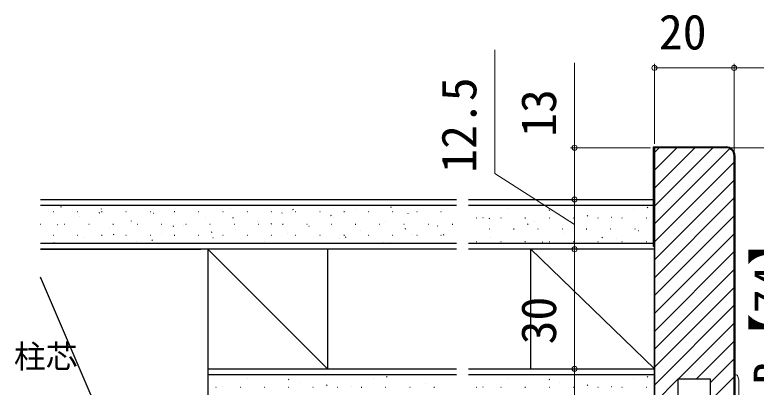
# Model space of a CAD drawing. Units: millimetres, scale not verified. Extents: x -525 to 525, y -783 to 779.
# Drawn here: x -78.8 to 107.1, y 284.4 to 377.9 of the extents above; entities that cross this region are included whole.
import ezdxf
from ezdxf.enums import TextEntityAlignment as Align

# ---------------------------------------------------------------- set-up
doc = ezdxf.new("R2010")
doc.units = ezdxf.units.MM
doc.header["$LTSCALE"] = 4
doc.layers.add('0-6_YKK_13', color=4, linetype='Continuous', lineweight=18)
doc.layers.add('0-8_YKK_D', color=6, linetype='Continuous', lineweight=18)
doc.layers.add('0-A_YSS_K', color=3, linetype='Continuous')
doc.layers.add('0-B_YSS_KE', color=3, linetype='Continuous')
doc.styles.add('ＭＳ ゴシック', font='')
doc.styles.get('ＭＳ ゴシック').set_extended_font_data('MS Gothic')

msp = doc.modelspace()

# ---------------------------------------------------------------- linework, layer by layer
at = {"layer": '0-6_YKK_13'}
for p, q in [((101.797, 287.546), (102.178, 287.546)), ((101.797, 273.546), (101.797, 287.546)), ((102.464, 287.338), (102.797, 286.296)), ((102.797, 286.296), (102.797, 286.04)), ((102.797, 286.04), (102.797, 275.053))]:
    msp.add_line(p, q, dxfattribs=at)
msp.add_arc((102.178, 287.246), 0.3, 17.74467, 90, dxfattribs=at)
at = {"layer": '0-8_YKK_D'}
for p, q in [((81.597, 345.546), (81.597, 365.546)), ((81.597, 364.546), (101.597, 364.546)), ((101.597, 347.546), (101.597, 365.546)), ((101.597, 343.546), (101.597, 365.546)), ((101.597, 364.546), (270.597, 364.546)), ((80.597, 344.546), (60.597, 344.546)), ((100.597, 344.546), (122.597, 344.546)), ((100.597, 344.546), (162.597, 344.546)), ((75.059, 331.546), (60.597, 331.546)), ((61.597, 331.546), (61.597, 319.046)), ((61.597, 319.046), (61.597, 289.046))]:
    msp.add_line(p, q, dxfattribs=at)
for points in [[(61.597, 325.296), (41.597, 338.085), (41.597, 369.085)], [(61.597, 331.546), (61.597, 344.546), (61.597, 365.823)], [(61.597, 289.046), (61.597, 276.546), (61.597, 243.996)]]:
    msp.add_lwpolyline(points, dxfattribs=at)
for centre in [(81.597, 364.546), (101.597, 364.546), (101.597, 364.546), (61.597, 344.546), (61.597, 331.546), (61.597, 331.546), (61.597, 319.046), (61.597, 319.046), (61.597, 289.046), (61.597, 289.046)]:
    msp.add_circle(centre, 0.637, dxfattribs=at)
at = {"layer": '0-A_YSS_K'}
for p, q in [((81.597, 343.355), (82.788, 344.546)), ((81.597, 338.865), (87.278, 344.546)), ((81.597, 334.375), (91.768, 344.546)), ((81.597, 329.885), (96.258, 344.546)), ((81.597, 325.395), (100.522, 344.32)), ((81.597, 320.905), (101.597, 340.905)), ((81.597, 316.415), (101.597, 336.415)), ((-72.403, 331.546), (31.986, 331.546)), ((34.986, 331.546), (81.597, 331.546)), ((81.597, 311.924), (101.597, 331.924)), ((81.597, 331.546), (81.597, 319.046)), ((31.986, 330.046), (-72.403, 330.046)), ((-67.303, 329.674), (-67.136, 329.785)), ((-24.838, 329.22), (-24.819, 329.227)), ((15.453, 329.6), (15.62, 329.71)), ((25.284, 329.924), (25.303, 329.931)), ((81.597, 330.046), (34.986, 330.046)), ((44.849, 329.215), (44.868, 329.222)), ((79.759, 329.472), (79.926, 329.582)), ((-69.228, 328.556), (-69.128, 328.556)), ((-63.148, 328.556), (-63.048, 328.556)), ((-57.697, 328.196), (-57.531, 328.307)), ((-57.116, 329.154), (-57.097, 329.161)), ((-57.068, 328.556), (-56.968, 328.556)), ((-50.988, 328.556), (-50.888, 328.556)), ((-44.908, 328.556), (-44.808, 328.556)), ((-44.097, 328.082), (-44.078, 328.089)), ((-38.828, 328.556), (-38.728, 328.556)), ((-32.748, 328.556), (-32.648, 328.556)), ((-26.668, 328.556), (-26.568, 328.556)), ((-20.588, 328.556), (-20.488, 328.556)), ((-14.508, 328.556), (-14.408, 328.556)), ((-11.82, 328.149), (-11.801, 328.155)), ((-9.136, 328.996), (-8.969, 329.106)), ((-8.428, 328.556), (-8.328, 328.556)), ((-2.348, 328.556), (-2.248, 328.556)), ((0.469, 327.518), (0.636, 327.628)), ((3.732, 328.556), (3.832, 328.556)), ((6.779, 329.053), (6.798, 329.06)), ((9.812, 328.556), (9.912, 328.556)), ((15.892, 328.556), (15.992, 328.556)), ((19.798, 327.981), (19.816, 327.988)), ((21.972, 328.556), (22.072, 328.556)), ((28.052, 328.556), (28.152, 328.556)), ((55.17, 328.868), (55.337, 328.978)), ((57.868, 328.143), (57.887, 328.15)), ((64.776, 327.39), (64.942, 327.5)), ((76.467, 329.048), (76.485, 329.054)), ((81.597, 307.434), (101.597, 327.434)), ((-62.602, 327.212), (-62.583, 327.218)), ((-49.583, 326.14), (-49.564, 326.146)), ((-31.079, 327.011), (-31.06, 327.017)), ((-24.12, 326.914), (-23.953, 327.024)), ((-18.06, 325.939), (-18.041, 325.946)), ((-14.515, 325.436), (-14.348, 325.546)), ((1.199, 327.077), (1.218, 327.083)), ((14.217, 326.005), (14.236, 326.012)), ((36.982, 326.966), (37.082, 326.966)), ((38.609, 327.005), (38.628, 327.012)), ((40.186, 326.785), (40.353, 326.896)), ((43.062, 326.966), (43.162, 326.966)), ((49.142, 326.966), (49.242, 326.966)), ((51.627, 325.934), (51.646, 325.94)), ((55.222, 326.966), (55.322, 326.966)), ((61.302, 326.966), (61.402, 326.966)), ((67.382, 326.966), (67.482, 326.966)), ((70.886, 327.072), (70.905, 327.078)), ((73.462, 326.966), (73.562, 326.966)), ((79.542, 326.966), (79.642, 326.966)), ((-72.403, 325.326), (-72.358, 325.326)), ((-68.182, 325.235), (-68.163, 325.242)), ((-66.378, 325.326), (-66.278, 325.326)), ((-60.298, 325.326), (-60.198, 325.326)), ((-55.164, 324.164), (-55.145, 324.17)), ((-54.218, 325.326), (-54.118, 325.326)), ((-48.138, 325.326), (-48.038, 325.326)), ((-42.058, 325.326), (-41.958, 325.326)), ((-39.104, 324.832), (-38.937, 324.942)), ((-36.565, 325.068), (-36.546, 325.075)), ((-35.978, 325.326), (-35.878, 325.326)), ((-29.898, 325.326), (-29.798, 325.326)), ((-23.818, 325.326), (-23.718, 325.326)), ((-23.546, 323.996), (-23.527, 324.003)), ((-17.738, 325.326), (-17.638, 325.326)), ((-11.658, 325.326), (-11.558, 325.326)), ((-5.578, 325.326), (-5.478, 325.326)), ((-5.042, 324.867), (-5.023, 324.874)), ((0.502, 325.326), (0.602, 325.326)), ((6.582, 325.326), (6.682, 325.326)), ((7.977, 323.795), (7.996, 323.802)), ((12.662, 325.326), (12.762, 325.326)), ((18.742, 325.326), (18.842, 325.326)), ((19.063, 324.153), (19.23, 324.264)), ((24.822, 325.326), (24.922, 325.326)), ((27.236, 324.933), (27.255, 324.94)), ((30.902, 325.326), (31.002, 325.326)), ((40.212, 324.216), (40.312, 324.216)), ((46.141, 323.991), (46.16, 323.998)), ((46.292, 324.216), (46.392, 324.216)), ((49.792, 325.308), (49.958, 325.418)), ((52.372, 324.216), (52.472, 324.216)), ((58.452, 324.216), (58.552, 324.216)), ((64.532, 324.216), (64.632, 324.216)), ((64.646, 324.862), (64.665, 324.868)), ((70.612, 324.216), (70.712, 324.216)), ((76.692, 324.216), (76.792, 324.216)), ((77.664, 323.79), (77.683, 323.797)), ((-69.228, 322.576), (-69.128, 322.576)), ((-63.148, 322.576), (-63.048, 322.576)), ((-61.404, 321.954), (-61.385, 321.96)), ((-57.068, 322.576), (-56.968, 322.576)), ((-54.088, 322.75), (-53.921, 322.86)), ((-50.988, 322.576), (-50.888, 322.576)), ((-44.908, 322.576), (-44.808, 322.576)), ((-42.145, 323.092), (-42.126, 323.098)), ((-38.828, 322.576), (-38.728, 322.576)), ((-32.748, 322.576), (-32.648, 322.576)), ((-29.499, 323.354), (-29.332, 323.464)), ((-29.127, 322.02), (-29.108, 322.027)), ((-26.668, 322.576), (-26.568, 322.576)), ((-20.588, 322.576), (-20.488, 322.576)), ((-14.508, 322.576), (-14.408, 322.576)), ((-10.528, 322.924), (-10.509, 322.931)), ((-8.428, 322.576), (-8.328, 322.576)), ((-2.348, 322.576), (-2.248, 322.576)), ((2.491, 321.852), (2.51, 321.859)), ((3.732, 322.576), (3.832, 322.576)), ((4.079, 322.071), (4.246, 322.182)), ((9.812, 322.576), (9.912, 322.576)), ((15.892, 322.576), (15.992, 322.576)), ((20.995, 322.723), (21.014, 322.73)), ((21.972, 322.576), (22.072, 322.576)), ((28.052, 322.576), (28.152, 322.576)), ((28.668, 322.675), (28.835, 322.786)), ((40.561, 322.015), (40.58, 322.021)), ((59.16, 322.919), (59.179, 322.926)), ((68.385, 321.943), (68.552, 322.054)), ((72.178, 321.847), (72.197, 321.854)), ((81.597, 302.944), (101.597, 322.944)), ((-72.403, 320.546), (31.986, 320.546)), ((-69.072, 320.668), (-68.905, 320.778)), ((-48.386, 320.882), (-48.367, 320.889)), ((-44.482, 321.272), (-44.316, 321.382)), ((-16.108, 320.948), (-16.089, 320.955)), ((13.684, 320.593), (13.851, 320.704)), ((15.509, 320.781), (15.528, 320.787)), ((34.986, 320.546), (81.597, 320.546)), ((36.982, 320.986), (37.082, 320.986)), ((43.062, 320.986), (43.162, 320.986)), ((49.142, 320.986), (49.242, 320.986)), ((53.579, 320.943), (53.598, 320.95)), ((55.222, 320.986), (55.322, 320.986)), ((61.302, 320.986), (61.402, 320.986)), ((67.382, 320.986), (67.482, 320.986)), ((73.462, 320.986), (73.562, 320.986)), ((78.113, 320.546), (78.157, 320.576)), ((79.542, 320.986), (79.642, 320.986)), ((-72.403, 319.046), (-32.203, 319.046)), ((31.986, 319.046), (-72.403, 319.046)), ((-0.403, 289.046), (-30.403, 319.046)), ((-30.403, 319.046), (-30.403, 214.046)), ((-0.403, 319.046), (-0.403, 289.046)), ((81.597, 319.046), (34.986, 319.046)), ((81.597, 289.046), (81.597, 319.046)), ((81.597, 298.454), (101.597, 318.454)), ((81.597, 293.964), (101.597, 313.964)), ((-30.403, 214.046), (-72.403, 312.046)), ((81.597, 289.474), (101.597, 309.474)), ((81.597, 284.984), (101.597, 304.984)), ((87.65, 286.546), (101.597, 300.494)), ((92.14, 286.546), (101.597, 296.003)), ((95.597, 285.513), (101.597, 291.513)), ((-30.403, 289.046), (31.986, 289.046)), ((34.986, 289.046), (81.597, 289.046)), ((81.597, 276.546), (81.597, 289.046)), ((31.986, 287.546), (-30.403, 287.546)), ((-20.54, 286.715), (-20.521, 286.722)), ((-10.219, 286.368), (-10.052, 286.478)), ((11.078, 286.548), (11.097, 286.554)), ((14.371, 286.972), (14.537, 287.082)), ((29.583, 287.419), (29.601, 287.425)), ((81.597, 287.546), (34.986, 287.546)), ((44.849, 286.715), (44.868, 286.722)), ((55.17, 286.368), (55.337, 286.478)), ((76.467, 286.548), (76.485, 286.554)), ((79.759, 286.972), (79.926, 287.082)), ((81.597, 280.494), (87.597, 286.494)), ((95.597, 281.023), (101.597, 287.023)), ((-7.521, 285.643), (-7.502, 285.65)), ((-0.613, 284.89), (-0.446, 285)), ((5.497, 284.572), (5.516, 284.578)), ((24.096, 285.476), (24.115, 285.483)), ((57.868, 285.643), (57.887, 285.65)), ((64.776, 284.89), (64.942, 285)), ((70.886, 284.572), (70.905, 284.578)), ((-28.407, 284.466), (-28.307, 284.466)), ((-26.78, 284.505), (-26.761, 284.512)), ((-22.327, 284.466), (-22.227, 284.466)), ((-16.247, 284.466), (-16.147, 284.466)), ((-10.167, 284.466), (-10.067, 284.466)), ((-4.087, 284.466), (-3.987, 284.466)), ((1.993, 284.466), (2.093, 284.466)), ((8.073, 284.466), (8.173, 284.466)), ((14.153, 284.466), (14.253, 284.466)), ((20.233, 284.466), (20.333, 284.466)), ((26.313, 284.466), (26.413, 284.466)), ((36.982, 284.466), (37.082, 284.466)), ((38.609, 284.505), (38.628, 284.512)), ((43.062, 284.466), (43.162, 284.466)), ((49.142, 284.466), (49.242, 284.466)), ((55.222, 284.466), (55.322, 284.466)), ((61.302, 284.466), (61.402, 284.466)), ((67.382, 284.466), (67.482, 284.466)), ((73.462, 284.466), (73.562, 284.466)), ((79.542, 284.466), (79.642, 284.466))]:
    msp.add_line(p, q, dxfattribs=at)
msp.add_lwpolyline([(50.597, 289.046), (50.597, 319.046), (81.597, 289.046)], dxfattribs=at)
at = {"layer": '0-B_YSS_KE'}
for p, q in [((81.397, 344.746), (99.597, 344.746)), ((81.597, 344.546), (81.597, 280.346)), ((99.597, 344.546), (81.597, 344.546)), ((81.397, 319.746), (81.597, 319.746))]:
    msp.add_line(p, q, dxfattribs=at)
for points in [[(81.397, 344.746), (81.397, 319.746), (81.397, 344.746)], [(81.597, 344.546), (81.597, 270.546), (87.597, 270.546), (87.597, 286.546), (95.597, 286.546), (95.597, 270.546), (101.597, 270.546), (101.597, 342.546)], [(101.797, 342.546), (101.797, 270.346), (95.397, 270.346), (95.397, 274.346)]]:
    msp.add_lwpolyline(points, dxfattribs=at)
for radius in [2.2, 2]:
    msp.add_arc((99.597, 342.546), radius, 0.00001, 89.99999, dxfattribs=at)

# ---------------------------------------------------------------- texts
at = {"layer": '0-8_YKK_D', "style": 'ＭＳ ゴシック'}
for s, height, p in [('20', 8.798, (82.733, 366.546)), ('柱芯', 5.865, (-79.075, 287.433))]:
    msp.add_text(s, height=height, dxfattribs=at).set_placement(p, align=Align.BOTTOM_LEFT)
for s, p in [('12.5', (39.597, 338.244)), ('13', (59.597, 347.255)), ('B【74】', (117.961, 285.012)), ('30', (59.597, 295.183))]:
    msp.add_text(s, height=8.798, rotation=90, dxfattribs=at).set_placement(p, align=Align.BOTTOM_LEFT)

doc.saveas('drawing.dxf')
